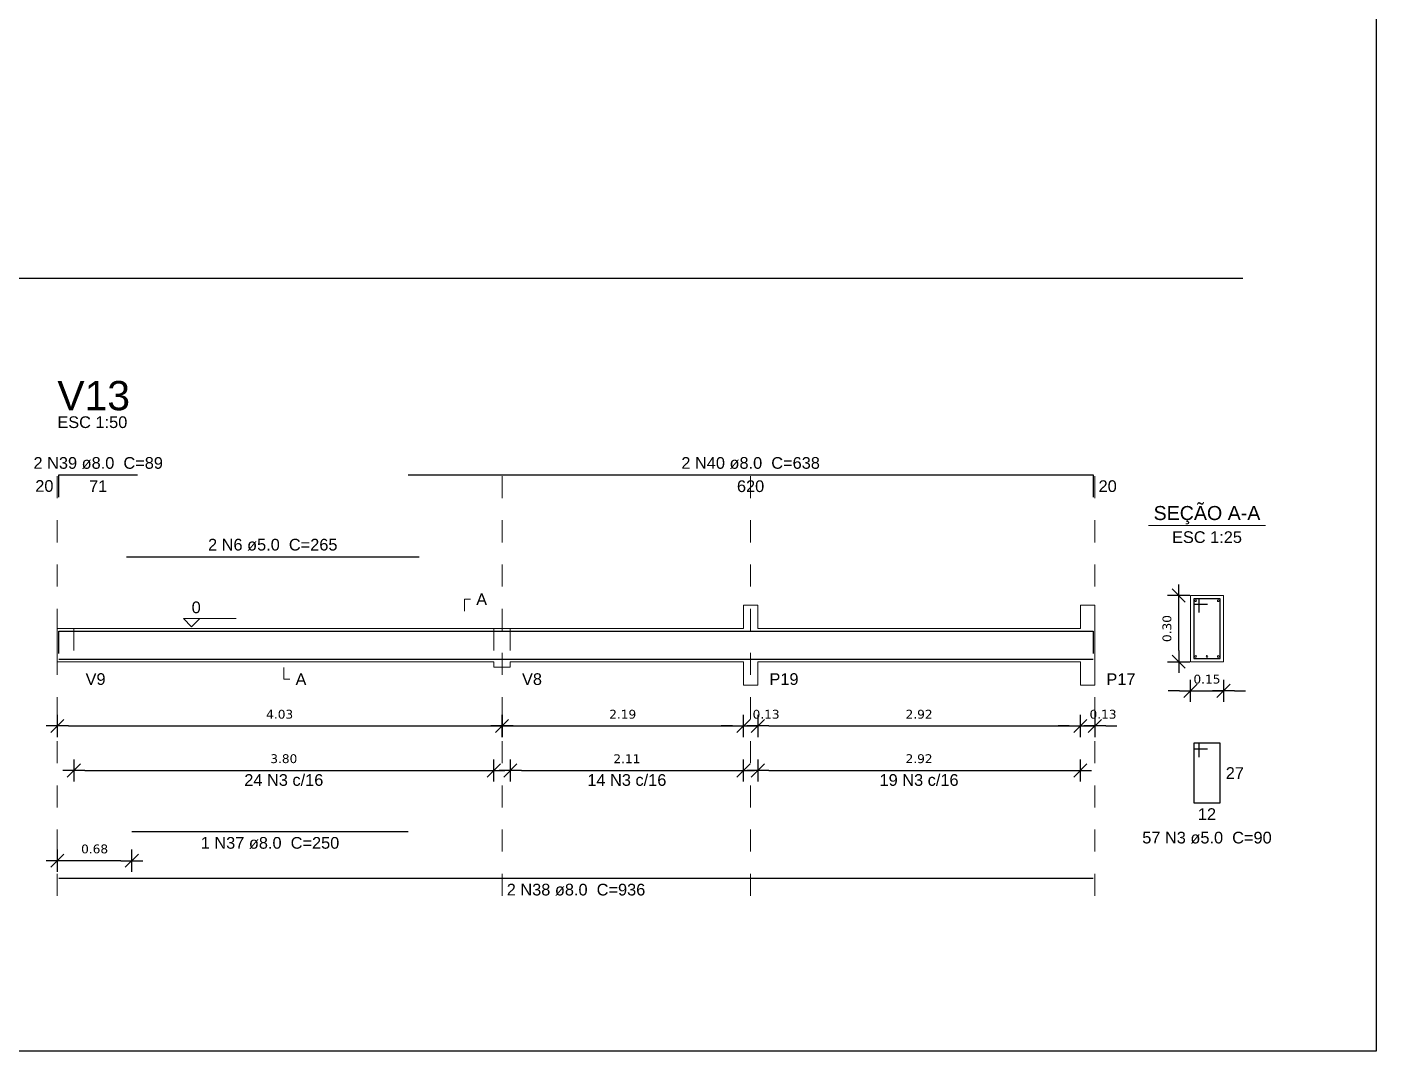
# Model space of a CAD drawing. Extents: x 25 to 1028, y -81 to 176.
# Drawn here: x 802.89 to 809, y 78.83 to 83.47 of the extents above; entities that cross this region are included whole.
import ezdxf

# ---------------------------------------------------------------- set-up
doc = ezdxf.new("R2010")
doc.units = 0
doc.header["$LTSCALE"] = 0.3
doc.header["$PDSIZE"] = 0.1
doc.linetypes.add('DOT2', pattern=[3.175, 0, -3.175])
doc.layers.get('0').update_dxf_attribs({"linetype": 'CONTINUOUS'})
doc.layers.get('Defpoints').update_dxf_attribs({"linetype": 'CONTINUOUS'})
doc.layers.add('ARQ-CTA-1_025', color=1, linetype='CONTINUOUS')
for name, color, linetype, lineweight in [('DT-Barras na forma', 2, 'CONTINUOUS', 30), ('DT-Barras no corte', 5, 'CONTINUOUS', 5), ('DT-Barras rebatidas', 2, 'CONTINUOUS', 30), ('DT-Forma', 5, 'CONTINUOUS', 5), ('DT-Pontilhado', 9, 'DOT2', 5), ('DT-Textos', 7, 'CONTINUOUS', 5), ('DT-Título', 3, 'CONTINUOUS', 20)]:
    doc.layers.add(name, color=color, linetype=linetype, lineweight=lineweight)
doc.layers.add('VPort', color=45, linetype='CONTINUOUS', plot=False)
doc.styles.add('Arial', font='arial.ttf')
doc.styles.add('FNDE Texto Cota 0025', font='verdana.ttf', dxfattribs={"height": 0.04})
doc.dimstyles.new('Copy of FNDE 1-0025', dxfattribs={"dimscale": 5, "dimtxt": 0.04, "dimasz": 0.01, "dimexe": 0.15, "dimexo": 0.15, "dimgap": 0.005, "dimtad": 1, "dimlfac": 2, "dimzin": 1, "dimdsep": 46, "dimtxsty": 'FNDE Texto Cota 0025', "dimblk": 'tic', "dimcen": 0.015, "dimdle": 0.15, "dimse1": 1, "dimse2": 1, "dimclrd": 251, "dimclre": 251, "dimclrt": 256, "dimaunit": 1, "dimadec": 3, "dimazin": 0, "dimtfac": 1, "dimtix": 1, "dimtmove": 2, "dimatfit": 3, "dimfxl": 0.15, "dimtvp": 1, "dimtolj": 1, "dimtzin": 0, "dimarcsym": 0})
doc.dimstyles.new('FNDE 1-0025', dxfattribs={"dimscale": 5, "dimtxt": 0.04, "dimasz": 0.01, "dimexe": 0.15, "dimexo": 0.15, "dimgap": 0.005, "dimtad": 1, "dimzin": 1, "dimdsep": 46, "dimtxsty": 'FNDE Texto Cota 0025', "dimblk": 'tic', "dimcen": 0.015, "dimdle": 0.15, "dimse1": 1, "dimse2": 1, "dimclrd": 251, "dimclre": 251, "dimclrt": 256, "dimaunit": 1, "dimadec": 3, "dimazin": 0, "dimtfac": 1, "dimtix": 1, "dimtmove": 2, "dimatfit": 3, "dimfxl": 0.15, "dimtvp": 1, "dimtolj": 1, "dimtzin": 0, "dimarcsym": 0})

# ---------------------------------------------------------------- blocks, each defined once
blk = doc.blocks.new('tic')
at = {"color": 251}
for p, q in [((-1, 0), (1, 0)), ((0, -1), (0, 1))]:
    blk.add_line(p, q, dxfattribs=at)
blk.add_line((-0.6, -0.6), (0.6, 0.6))
blk = doc.blocks.new('*D387')
at = {"layer": 'ARQ-CTA-1_025', "color": 251, "lineweight": -2}
blk.add_line((803.0782, 80.3048), (804.991, 80.3048), dxfattribs=at)
at = {"layer": 'Defpoints', "color": 0}
for p in [(803.0282, 80.4371), (805.041, 80.4371), (805.041, 80.3048)]:
    blk.add_point(p, dxfattribs=at)
at = {"layer": 'ARQ-CTA-1_025', "color": 251, "lineweight": -2, "xscale": 0.05, "yscale": 0.05, "zscale": 0.05, "rotation": 180}
blk.add_blockref('tic', (803.0282, 80.3048), dxfattribs=at)
at = {"layer": 'ARQ-CTA-1_025', "color": 251, "lineweight": -2, "xscale": 0.05, "yscale": 0.05, "zscale": 0.05}
blk.add_blockref('tic', (805.041, 80.3048), dxfattribs=at)
at = {"layer": 'ARQ-CTA-1_025', "insert": (804.0346, 80.3577), "char_height": 0.04, "attachment_point": 5, "style": 'FNDE Texto Cota 0025'}
blk.add_mtext('\\A1;4.03', dxfattribs=at)
blk = doc.blocks.new('*D388')
at = {"layer": 'ARQ-CTA-1_025', "color": 251, "lineweight": -2}
blk.add_line((805.091, 80.3048), (806.0835, 80.3048), dxfattribs=at)
at = {"layer": 'Defpoints', "color": 0}
for p in [(805.041, 80.4371), (806.1335, 80.4371), (806.1335, 80.3048)]:
    blk.add_point(p, dxfattribs=at)
at = {"layer": 'ARQ-CTA-1_025', "color": 251, "lineweight": -2, "xscale": 0.05, "yscale": 0.05, "zscale": 0.05, "rotation": 180}
blk.add_blockref('tic', (805.041, 80.3048), dxfattribs=at)
at = {"layer": 'ARQ-CTA-1_025', "color": 251, "lineweight": -2, "xscale": 0.05, "yscale": 0.05, "zscale": 0.05}
blk.add_blockref('tic', (806.1335, 80.3048), dxfattribs=at)
at = {"layer": 'ARQ-CTA-1_025', "insert": (805.5872, 80.3577), "char_height": 0.04, "attachment_point": 5, "style": 'FNDE Texto Cota 0025'}
blk.add_mtext('\\A1;2.19', dxfattribs=at)
blk = doc.blocks.new('*D389')
at = {"layer": 'ARQ-CTA-1_025', "color": 251, "lineweight": -2}
for p, q in [((806.0835, 80.3048), (806.0335, 80.3048)), ((806.1335, 80.3048), (806.1985, 80.3048)), ((806.2485, 80.3048), (806.2985, 80.3048))]:
    blk.add_line(p, q, dxfattribs=at)
at = {"layer": 'Defpoints', "color": 0}
for p in [(806.1335, 80.4371), (806.1985, 80.4371), (806.1985, 80.3048)]:
    blk.add_point(p, dxfattribs=at)
at = {"layer": 'ARQ-CTA-1_025', "color": 251, "lineweight": -2, "xscale": 0.05, "yscale": 0.05, "zscale": 0.05}
blk.add_blockref('tic', (806.1335, 80.3048), dxfattribs=at)
at = {"layer": 'ARQ-CTA-1_025', "color": 251, "lineweight": -2, "xscale": 0.05, "yscale": 0.05, "zscale": 0.05, "rotation": 180}
blk.add_blockref('tic', (806.1985, 80.3048), dxfattribs=at)
at = {"layer": 'ARQ-CTA-1_025', "insert": (806.2362, 80.3577), "char_height": 0.04, "attachment_point": 5, "style": 'FNDE Texto Cota 0025'}
blk.add_mtext('\\A1;0.13', dxfattribs=at)
blk = doc.blocks.new('*D390')
at = {"layer": 'ARQ-CTA-1_025', "color": 251, "lineweight": -2}
blk.add_line((806.2485, 80.3048), (807.6085, 80.3048), dxfattribs=at)
at = {"layer": 'Defpoints', "color": 0}
for p in [(806.1985, 80.4371), (807.6585, 80.4371), (807.6585, 80.3048)]:
    blk.add_point(p, dxfattribs=at)
at = {"layer": 'ARQ-CTA-1_025', "color": 251, "lineweight": -2, "xscale": 0.05, "yscale": 0.05, "zscale": 0.05, "rotation": 180}
blk.add_blockref('tic', (806.1985, 80.3048), dxfattribs=at)
at = {"layer": 'ARQ-CTA-1_025', "color": 251, "lineweight": -2, "xscale": 0.05, "yscale": 0.05, "zscale": 0.05}
blk.add_blockref('tic', (807.6585, 80.3048), dxfattribs=at)
at = {"layer": 'ARQ-CTA-1_025', "insert": (806.9285, 80.3577), "char_height": 0.04, "attachment_point": 5, "style": 'FNDE Texto Cota 0025'}
blk.add_mtext('\\A1;2.92', dxfattribs=at)
blk = doc.blocks.new('*D391')
at = {"layer": 'ARQ-CTA-1_025', "color": 251, "lineweight": -2}
for p, q in [((807.6085, 80.3048), (807.5585, 80.3048)), ((807.6585, 80.3048), (807.7235, 80.3048)), ((807.7735, 80.3048), (807.8235, 80.3048))]:
    blk.add_line(p, q, dxfattribs=at)
at = {"layer": 'Defpoints', "color": 0}
for p in [(807.6585, 80.4371), (807.7235, 80.4371), (807.7235, 80.3048)]:
    blk.add_point(p, dxfattribs=at)
at = {"layer": 'ARQ-CTA-1_025', "color": 251, "lineweight": -2, "xscale": 0.05, "yscale": 0.05, "zscale": 0.05}
blk.add_blockref('tic', (807.6585, 80.3048), dxfattribs=at)
at = {"layer": 'ARQ-CTA-1_025', "color": 251, "lineweight": -2, "xscale": 0.05, "yscale": 0.05, "zscale": 0.05, "rotation": 180}
blk.add_blockref('tic', (807.7235, 80.3048), dxfattribs=at)
at = {"layer": 'ARQ-CTA-1_025', "insert": (807.7612, 80.3577), "char_height": 0.04, "attachment_point": 5, "style": 'FNDE Texto Cota 0025'}
blk.add_mtext('\\A1;0.13', dxfattribs=at)
blk = doc.blocks.new('*D392')
at = {"layer": 'ARQ-CTA-1_025', "color": 251, "lineweight": -2}
blk.add_line((803.3157, 79.6949), (803.0782, 79.6949), dxfattribs=at)
at = {"layer": 'Defpoints', "color": 0}
for p in [(803.0282, 79.8273), (803.3657, 79.8273), (803.0282, 79.6949)]:
    blk.add_point(p, dxfattribs=at)
at = {"layer": 'ARQ-CTA-1_025', "color": 251, "lineweight": -2, "xscale": 0.05, "yscale": 0.05, "zscale": 0.05, "rotation": 180}
blk.add_blockref('tic', (803.0282, 79.6949), dxfattribs=at)
at = {"layer": 'ARQ-CTA-1_025', "color": 251, "lineweight": -2, "xscale": 0.05, "yscale": 0.05, "zscale": 0.05}
blk.add_blockref('tic', (803.3657, 79.6949), dxfattribs=at)
at = {"layer": 'ARQ-CTA-1_025', "insert": (803.197, 79.7478), "char_height": 0.04, "attachment_point": 5, "style": 'FNDE Texto Cota 0025'}
blk.add_mtext('\\A1;0.68', dxfattribs=at)
blk = doc.blocks.new('*D393')
at = {"layer": 'ARQ-CTA-1_025', "color": 251, "lineweight": -2}
blk.add_line((808.1035, 80.646), (808.1035, 80.846), dxfattribs=at)
at = {"layer": 'Defpoints', "color": 0}
for p in [(808.1035, 80.896), (808.1565, 80.896), (808.1565, 80.596)]:
    blk.add_point(p, dxfattribs=at)
at = {"layer": 'ARQ-CTA-1_025', "color": 251, "lineweight": -2, "xscale": 0.05, "yscale": 0.05, "zscale": 0.05}
for p, rotation in [((808.1035, 80.896), 90), ((808.1035, 80.596), 270)]:
    blk.add_blockref('tic', p, dxfattribs=dict(at, rotation=rotation))
at = {"layer": 'ARQ-CTA-1_025', "insert": (808.0506, 80.746), "char_height": 0.04, "attachment_point": 5, "rotation": 90, "style": 'FNDE Texto Cota 0025'}
blk.add_mtext('\\A1;0.30', dxfattribs=at)
blk = doc.blocks.new('*D394')
at = {"layer": 'ARQ-CTA-1_025', "color": 251, "lineweight": -2}
for p, q in [((808.1065, 80.4636), (808.0565, 80.4636)), ((808.1565, 80.4636), (808.3065, 80.4636)), ((808.3565, 80.4636), (808.4065, 80.4636))]:
    blk.add_line(p, q, dxfattribs=at)
at = {"layer": 'Defpoints', "color": 0}
for p in [(808.1565, 80.596), (808.3065, 80.596), (808.3065, 80.4636)]:
    blk.add_point(p, dxfattribs=at)
at = {"layer": 'ARQ-CTA-1_025', "color": 251, "lineweight": -2, "xscale": 0.05, "yscale": 0.05, "zscale": 0.05}
blk.add_blockref('tic', (808.1565, 80.4636), dxfattribs=at)
at = {"layer": 'ARQ-CTA-1_025', "color": 251, "lineweight": -2, "xscale": 0.05, "yscale": 0.05, "zscale": 0.05, "rotation": 180}
blk.add_blockref('tic', (808.3065, 80.4636), dxfattribs=at)
at = {"layer": 'ARQ-CTA-1_025', "insert": (808.2315, 80.5166), "char_height": 0.04, "attachment_point": 5, "style": 'FNDE Texto Cota 0025'}
blk.add_mtext('\\A1;0.15', dxfattribs=at)
blk = doc.blocks.new('*D395')
at = {"layer": 'ARQ-CTA-1_025', "color": 251, "lineweight": -2}
blk.add_line((803.1532, 80.1035), (804.9535, 80.1035), dxfattribs=at)
at = {"layer": 'Defpoints', "color": 0}
for p in [(803.1032, 80.2359), (805.0035, 80.2359), (805.0035, 80.1035)]:
    blk.add_point(p, dxfattribs=at)
at = {"layer": 'ARQ-CTA-1_025', "color": 251, "lineweight": -2, "xscale": 0.05, "yscale": 0.05, "zscale": 0.05, "rotation": 180}
blk.add_blockref('tic', (803.1032, 80.1035), dxfattribs=at)
at = {"layer": 'ARQ-CTA-1_025', "color": 251, "lineweight": -2, "xscale": 0.05, "yscale": 0.05, "zscale": 0.05}
blk.add_blockref('tic', (805.0035, 80.1035), dxfattribs=at)
at = {"layer": 'ARQ-CTA-1_025', "insert": (804.0533, 80.1565), "char_height": 0.04, "attachment_point": 5, "style": 'FNDE Texto Cota 0025'}
blk.add_mtext('\\A1;3.80', dxfattribs=at)
blk = doc.blocks.new('*D396')
at = {"layer": 'ARQ-CTA-1_025', "color": 251, "lineweight": -2}
blk.add_line((805.1285, 80.1035), (806.0835, 80.1035), dxfattribs=at)
at = {"layer": 'Defpoints', "color": 0}
for p in [(805.0785, 80.2359), (806.1335, 80.2359), (806.1335, 80.1035)]:
    blk.add_point(p, dxfattribs=at)
at = {"layer": 'ARQ-CTA-1_025', "color": 251, "lineweight": -2, "xscale": 0.05, "yscale": 0.05, "zscale": 0.05, "rotation": 180}
blk.add_blockref('tic', (805.0785, 80.1035), dxfattribs=at)
at = {"layer": 'ARQ-CTA-1_025', "color": 251, "lineweight": -2, "xscale": 0.05, "yscale": 0.05, "zscale": 0.05}
blk.add_blockref('tic', (806.1335, 80.1035), dxfattribs=at)
at = {"layer": 'ARQ-CTA-1_025', "insert": (805.606, 80.1565), "char_height": 0.04, "attachment_point": 5, "style": 'FNDE Texto Cota 0025'}
blk.add_mtext('\\A1;2.11', dxfattribs=at)
blk = doc.blocks.new('*D397')
at = {"layer": 'ARQ-CTA-1_025', "color": 251, "lineweight": -2}
blk.add_line((806.2485, 80.1035), (807.6085, 80.1035), dxfattribs=at)
at = {"layer": 'Defpoints', "color": 0}
for p in [(806.1985, 80.2359), (807.6585, 80.2359), (807.6585, 80.1035)]:
    blk.add_point(p, dxfattribs=at)
at = {"layer": 'ARQ-CTA-1_025', "color": 251, "lineweight": -2, "xscale": 0.05, "yscale": 0.05, "zscale": 0.05, "rotation": 180}
blk.add_blockref('tic', (806.1985, 80.1035), dxfattribs=at)
at = {"layer": 'ARQ-CTA-1_025', "color": 251, "lineweight": -2, "xscale": 0.05, "yscale": 0.05, "zscale": 0.05}
blk.add_blockref('tic', (807.6585, 80.1035), dxfattribs=at)
at = {"layer": 'ARQ-CTA-1_025', "insert": (806.9285, 80.1565), "char_height": 0.04, "attachment_point": 5, "style": 'FNDE Texto Cota 0025'}
blk.add_mtext('\\A1;2.92', dxfattribs=at)

msp = doc.modelspace()

# ---------------------------------------------------------------- linework, layer by layer
at = {"layer": 'DT-Barras na forma'}
for p, q in [((808.19649767, 80.88097593), (808.17149767, 80.88097592)), ((808.17149767, 80.88097592), (808.17149767, 80.61097592)), ((808.29149776, 80.88097592), (808.17149776, 80.88097588)), ((808.17149776, 80.88097588), (808.17149776, 80.85597588)), ((808.17149776, 80.85597588), (808.23399776, 80.85597588)), ((808.19649765, 80.81847593), (808.19649767, 80.88097593)), ((808.29149767, 80.61097592), (808.29149776, 80.88097592)), ((808.17149767, 80.61097592), (808.29149767, 80.61097592))]:
    msp.add_line(p, q, dxfattribs=at)
for points in [[(803.03572265, 80.63280818), (803.03572265, 80.73397593), (803.39072265, 80.73397593)], [(803.34072265, 80.73472593), (804.66597265, 80.73472593)], [(804.61597265, 80.73397593), (807.71597265, 80.73397593), (807.71597265, 80.63280818)], [(803.03572265, 80.60797593), (807.71597265, 80.60797593)], [(803.36572265, 80.60797593), (804.61597265, 80.60797593)]]:
    msp.add_lwpolyline(points, dxfattribs=at)
at = {"layer": 'DT-Barras no corte'}
for centre in [(808.18049765, 80.87197593), (808.28249765, 80.87197593), (808.18049765, 80.61997593), (808.23149765, 80.61997593), (808.28249765, 80.61997593)]:
    msp.add_circle(centre, 0.004, dxfattribs=at)
at = {"layer": 'DT-Barras rebatidas'}
for p, q in [((803.03572265, 81.34025818), (803.03572268, 81.44142598)), ((803.03572268, 81.44142598), (803.39072268, 81.44142598)), ((804.61597265, 81.44142593), (807.71597267, 81.44142593)), ((807.71597267, 81.44142593), (807.71597267, 81.34025813)), ((803.34072265, 81.07152593), (804.66597265, 81.07152593)), ((808.19649767, 80.22680093), (808.17149767, 80.22680092)), ((808.17149767, 80.22680092), (808.17149767, 79.95680092)), ((808.29149776, 80.22680092), (808.17149776, 80.22680088)), ((808.17149776, 80.22680088), (808.17149776, 80.20180088)), ((808.17149776, 80.20180088), (808.23399776, 80.20180088)), ((808.19649765, 80.16430093), (808.19649767, 80.22680093)), ((808.29149767, 79.95680092), (808.29149776, 80.22680092)), ((808.17149767, 79.95680092), (808.29149767, 79.95680092)), ((803.36572265, 79.82726593), (804.61597265, 79.82726593)), ((803.03572265, 79.61546593), (807.71597268, 79.61546593))]:
    msp.add_line(p, q, dxfattribs=at)
at = {"layer": 'DT-Forma'}
for p, q in [((806.13347265, 80.74597593), (806.13347265, 80.85187593)), ((806.13347265, 80.85187593), (806.19847265, 80.85187593)), ((806.19847265, 80.85187593), (806.19847265, 80.74597593)), ((807.65847265, 80.74597593), (807.65847265, 80.85187593)), ((807.65847265, 80.85187593), (807.72347265, 80.85187593)), ((807.72347265, 80.85187593), (807.72347265, 80.74597593)), ((808.30649765, 80.89597593), (808.15649765, 80.89597593)), ((808.15649765, 80.89597593), (808.15649765, 80.59597593)), ((808.30649765, 80.59597593), (808.30649765, 80.89597593)), ((803.02822265, 80.74597593), (803.10322265, 80.74597593)), ((803.10322265, 80.74597593), (805.00347265, 80.74597593)), ((805.00347265, 80.74597593), (805.07847265, 80.74597593)), ((805.07847265, 80.74597593), (806.13347265, 80.74597593)), ((806.19847265, 80.74597593), (807.65847265, 80.74597593)), ((803.02822265, 80.59597593), (803.10322265, 80.59597593)), ((803.10322265, 80.59597593), (805.00347265, 80.59597593)), ((805.00347265, 80.59597593), (805.00347265, 80.57097593)), ((805.07847265, 80.57097593), (805.07847265, 80.59597593)), ((805.07847265, 80.59597593), (806.13347265, 80.59597593)), ((806.13347265, 80.59597593), (806.13347265, 80.49007593)), ((806.19847265, 80.49007593), (806.19847265, 80.59597593)), ((806.19847265, 80.59597593), (807.65847265, 80.59597593)), ((807.65847265, 80.59597593), (807.65847265, 80.49007593)), ((807.72347265, 80.49007593), (807.72347265, 80.59597593)), ((808.15649765, 80.59597593), (808.30649765, 80.59597593)), ((805.00347265, 80.57097593), (805.07847265, 80.57097593)), ((806.13347265, 80.49007593), (806.19847265, 80.49007593)), ((807.65847265, 80.49007593), (807.72347265, 80.49007593))]:
    msp.add_line(p, q, dxfattribs=at)
at = {"layer": 'DT-Forma', "linetype": 'Continuous'}
for p, q in [((803.02822265, 80.59597593), (803.02822265, 80.74597593)), ((807.72347265, 80.74597593), (807.72347265, 80.59597593))]:
    msp.add_line(p, q, dxfattribs=at)
at = {"layer": 'DT-Pontilhado', "ltscale": 0.05}
for p, q in [((803.02822265, 79.53604093), (803.02822265, 81.49437593)), ((805.04097265, 79.53604093), (805.04097265, 81.49437593)), ((806.16597265, 79.53604093), (806.16597265, 81.49437593)), ((807.72347265, 79.53604093), (807.72347265, 81.49437593)), ((803.10322265, 80.74597593), (803.10322265, 80.59597593)), ((805.00347265, 80.74597593), (805.00347265, 80.59597593)), ((805.07847265, 80.74597593), (805.07847265, 80.59597593))]:
    msp.add_line(p, q, dxfattribs=at)
at = {"layer": 'DT-Textos'}
msp.add_line((807.96674765, 81.21220093), (808.49624765, 81.21220093), dxfattribs=at)
for points in [[(804.87109765, 80.82540093), (804.87109765, 80.87835093), (804.89757265, 80.87835093)], [(803.67329765, 80.79098343), (803.63623265, 80.75391843), (803.59916765, 80.79098343), (803.83744265, 80.79098343)], [(804.05334765, 80.56950093), (804.05334765, 80.51655093), (804.07982265, 80.51655093)]]:
    msp.add_lwpolyline(points, dxfattribs=at)
at = {"layer": 'VPort'}
msp.add_line((785.41814783, 82.33183967), (808.39403068, 82.33183967), dxfattribs=at)
msp.add_lwpolyline([(784.80967722, 99.0321916), (808.9966287, 99.0321916), (808.9966287, 78.8330864), (784.80967722, 78.8330864)], close=True, dxfattribs=at)

# ---------------------------------------------------------------- texts
at = {"layer": 'DT-Barras rebatidas', "color": 7, "char_height": 0.05295, "line_spacing_factor": 0.9, "style": 'Arial'}
for s, insert, width, attachment_point in [('2 N39 ø8.0  C=89', (803.21332265, 81.46799943), 1.01664, 8), ('2 N40 ø8.0  C=638', (806.16607265, 81.46799943), 1.08018, 8), ('20', (803.01072949, 81.36436708), 0.22708, 9), ('71', (803.21322268, 81.41710248), 0.22708, 2), ('620', (806.16597266, 81.41710243), 0.29062, 2), ('20', (807.74097227, 81.41731703), 0.22708, 1), ('2 N6 ø5.0  C=265', (804.00332265, 81.09799943), 1.01664, 8), ('27', (808.31650412, 80.11827592), 0.22708, 1), ('24 N3 c/16', (804.05334765, 80.03311743), 0.6354, 8), ('14 N3 c/16', (805.60597265, 80.03311743), 0.6354, 8), ('19 N3 c/16', (806.92847265, 80.03311743), 0.6354, 8), ('12', (808.23149767, 79.93247742), 0.22708, 2), ('1 N37 ø8.0  C=250', (803.99082265, 79.74774943), 1.08018, 8), ('57 N3 ø5.0  C=90', (808.23157265, 79.77149943), 1.01664, 8), ('2 N38 ø8.0  C=936', (805.37582265, 79.53599943), 1.08018, 8)]:
    msp.add_mtext(s, dxfattribs=dict(at, insert=insert, width=width, attachment_point=attachment_point))
at = {"layer": 'DT-Textos', "line_spacing_factor": 0.798, "style": 'Arial'}
for s, insert, char_height, width, attachment_point in [('ESC 1:50', (803.02832265, 81.65324943), 0.05295, 0.50832, 7), ('SEÇÃO A-A', (808.23157265, 81.21777593), 0.06354, 0.686232, 8), ('ESC 1:25', (808.23157265, 81.13274943), 0.05295, 0.50832, 8), ('A', (804.92407265, 80.85199943), 0.05295, 0.06354, 7), ('0', (803.63632265, 80.81474943), 0.05295, 0.06354, 7), ('V9', (803.15607265, 80.48999943), 0.05295, 0.12708, 7), ('A', (804.10632265, 80.48999943), 0.05295, 0.06354, 7), ('V8', (805.13132265, 80.48999943), 0.05295, 0.12708, 7), ('P19', (806.25132265, 80.48999943), 0.05295, 0.19062, 7), ('P17', (807.77632265, 80.48999943), 0.05295, 0.19062, 7)]:
    msp.add_mtext(s, dxfattribs=dict(at, insert=insert, char_height=char_height, width=width, attachment_point=attachment_point))
at = {"layer": 'DT-Título', "insert": (803.02832265, 81.73270968), "char_height": 0.132375, "width": 0.47655, "attachment_point": 7, "line_spacing_factor": 0.798, "style": 'Arial'}
msp.add_mtext('V13', dxfattribs=at)

# ---------------------------------------------------------------- dimensions: what is measured, and where the dimension line sits
at = {"layer": 'ARQ-CTA-1_025'}
for base, p1, p2, angle, dimstyle, picture, middle, dimtype in [((808.10354765, 80.89597593), (808.15649765, 80.59597593), (808.15649765, 80.89597593), 90, 'FNDE 1-0025', '*D393', (808.05059765, 80.74597593), 160), ((803.0282226472, 79.6948909331), (803.3657226472, 79.8272659331), (803.0282226472, 79.8272659331), 180, 'Copy of FNDE 1-0025', '*D392', (803.1969726472, 79.7478409331), 161)]:
    dim = msp.add_linear_dim(base=base, p1=p1, p2=p2, angle=angle, dimstyle=dimstyle, dxfattribs=at)
    dim.commit()
    dim.dimension.update_dxf_attribs({"geometry": picture, "text_midpoint": middle, "dimtype": dimtype})
for base, p1, p2, dimstyle, picture, middle in [((808.30649765, 80.46360093), (808.15649765, 80.59597593), (808.30649765, 80.59597593), 'FNDE 1-0025', '*D394', (808.23149765, 80.51655093)), ((805.04097265, 80.30475093), (803.02822265, 80.43712593), (805.04097265, 80.43712593), 'Copy of FNDE 1-0025', '*D387', (804.03459765, 80.35770093)), ((806.1334726472, 80.3047509331), (805.0409726472, 80.4371259331), (806.1334726472, 80.4371259331), 'Copy of FNDE 1-0025', '*D388', (805.5872226472, 80.3577009331)), ((806.19847265, 80.30475093), (806.13347265, 80.43712593), (806.19847265, 80.43712593), 'Copy of FNDE 1-0025', '*D389', (806.23624115, 80.35770093)), ((807.65847265, 80.30475093), (806.19847265, 80.43712593), (807.65847265, 80.43712593), 'Copy of FNDE 1-0025', '*D390', (806.92847265, 80.35770093)), ((807.72347265, 80.30475093), (807.65847265, 80.43712593), (807.72347265, 80.43712593), 'Copy of FNDE 1-0025', '*D391', (807.76124115, 80.35770093)), ((805.00347265, 80.10354093), (803.10322265, 80.23591593), (805.00347265, 80.23591593), 'Copy of FNDE 1-0025', '*D395', (804.05334765, 80.15649093)), ((806.13347265, 80.10354093), (805.07847265, 80.23591593), (806.13347265, 80.23591593), 'Copy of FNDE 1-0025', '*D396', (805.60597265, 80.15649093)), ((807.65847265, 80.10354093), (806.19847265, 80.23591593), (807.65847265, 80.23591593), 'Copy of FNDE 1-0025', '*D397', (806.92847265, 80.15649093))]:
    dim = msp.add_linear_dim(base=base, p1=p1, p2=p2, dimstyle=dimstyle, dxfattribs=at)
    dim.commit()
    dim.dimension.update_dxf_attribs({"geometry": picture, "text_midpoint": middle, "dimtype": 160})

doc.saveas('drawing.dxf')
